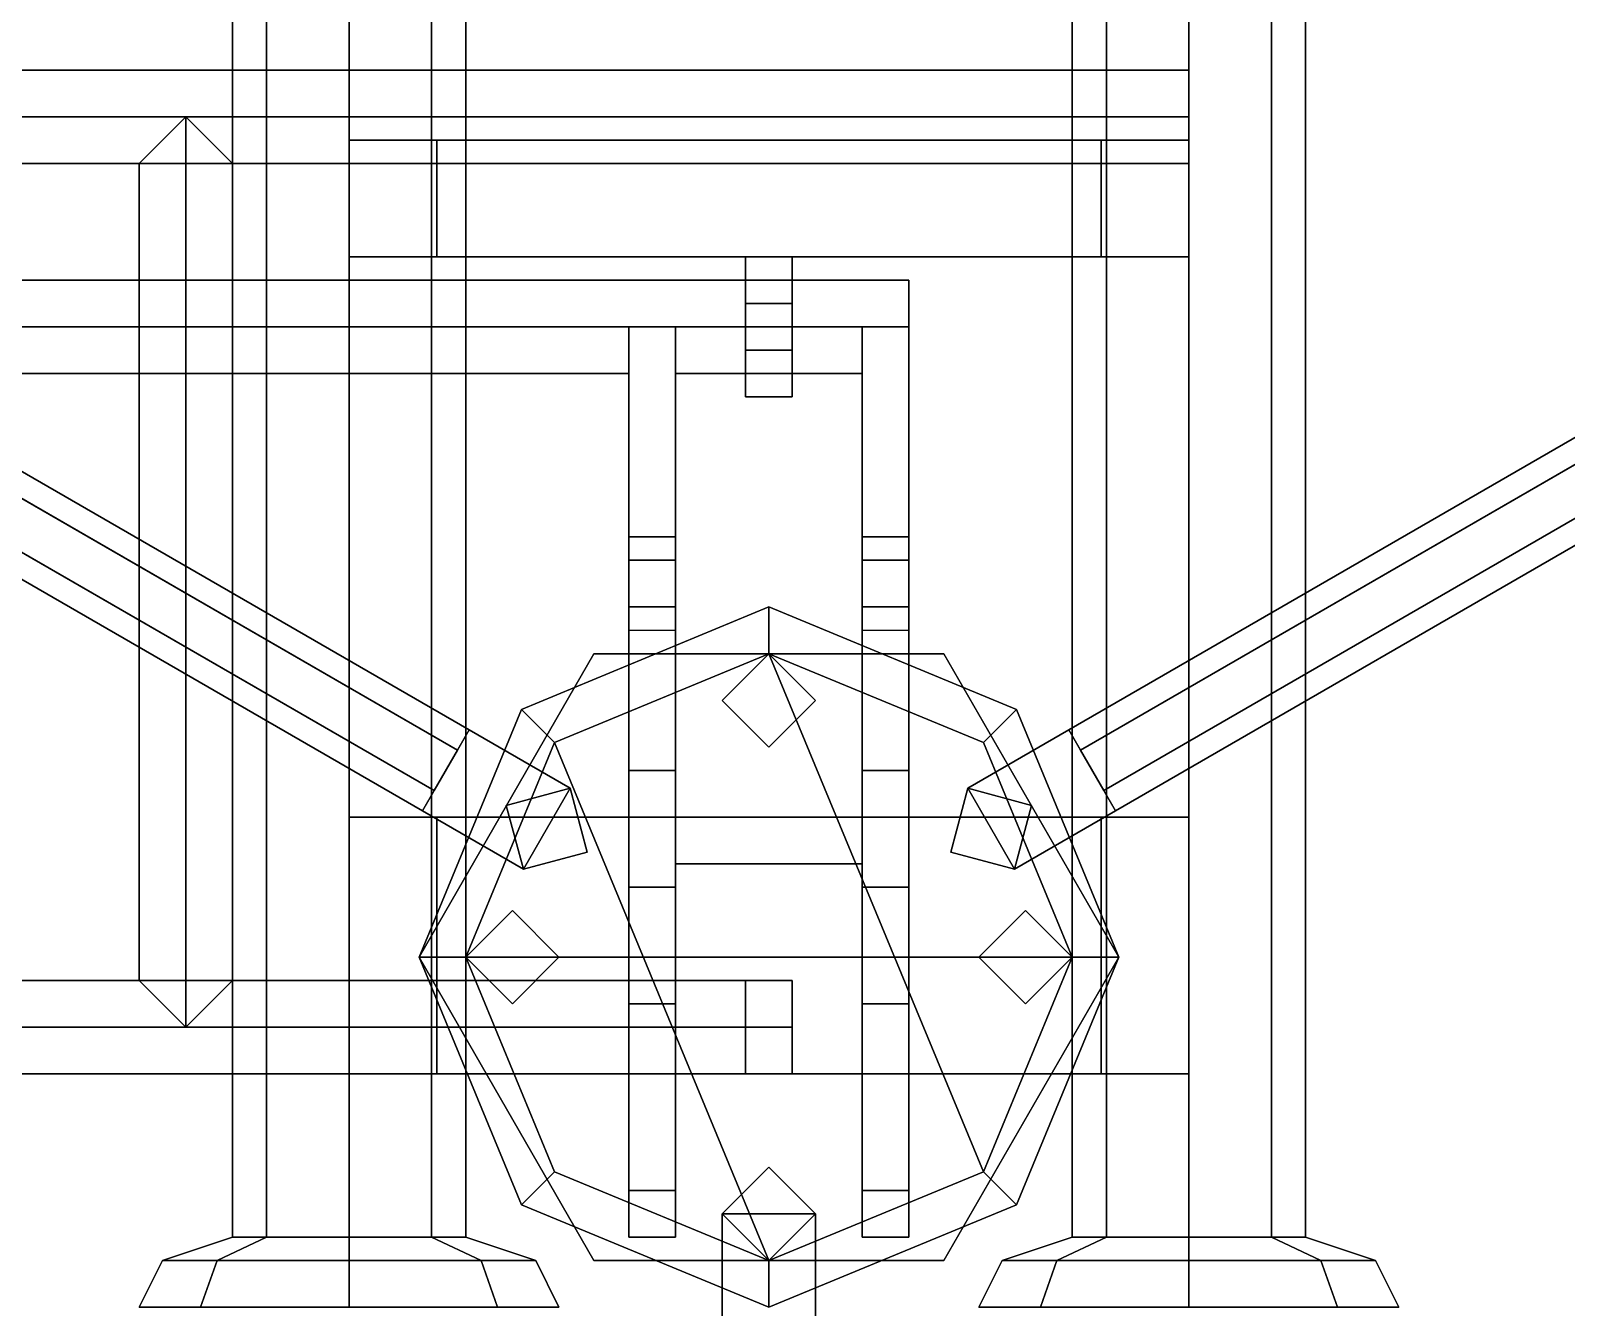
# Model space of a CAD drawing. Header units: millimetres. Extents: x -1.8 to 1.8, y -2.1 to 10.7.
# Drawn here: x -0.316 to 0.342, y -0.15 to 0.397 of the extents above; entities that cross this region are included whole.
import ezdxf

# ---------------------------------------------------------------- set-up
doc = ezdxf.new("R2010")
doc.units = ezdxf.units.MM
for name, color, linetype in [('rocket', 1, 'Continuous'), ('trail', 6, 'Continuous'), ('turret', 2, 'Continuous')]:
    doc.layers.add(name, color=color, linetype=linetype)

msp = doc.modelspace()

# ---------------------------------------------------------------- linework, layer by layer
for points in [[(0, 0.15, 0.32), (-0.10607, 0.10607, 0.32), (-0.10607, 0.10607, 0.35), (0, 0.15, 0.35)], [(0.10607, 0.10607, 0.32), (0, 0.15, 0.32), (0, 0.15, 0.35), (0.10607, 0.10607, 0.35)], [(-0.075, 0.1299, 0.2), (-0.15, 0, 0.2), (-0.15, 0, 0.23), (-0.075, 0.1299, 0.23)], [(-0.075, 0.1299, 0.06), (-0.15, 0, 0.06), (-0.15, 0, 0.09), (-0.075, 0.1299, 0.09)], [(0.075, 0.1299, 0.09), (-0.075, 0.1299, 0.09), (-0.15, 0, 0.09), (0.15, 0, 0.09)], [(0.075, 0.1299, 0.23), (-0.075, 0.1299, 0.23), (-0.15, 0, 0.23), (0.15, 0, 0.23)], [(0.075, 0.1299, 0.2), (-0.075, 0.1299, 0.2), (-0.075, 0.1299, 0.23), (0.075, 0.1299, 0.23)], [(0.075, 0.1299, 0.06), (-0.075, 0.1299, 0.06), (-0.075, 0.1299, 0.09), (0.075, 0.1299, 0.09)], [(0, 0.13, 0.23), (-0.02, 0.11, 0.23), (-0.02, 0.11, 0.32), (0, 0.13, 0.32)], [(0.02, 0.11, 0.23), (0, 0.13, 0.23), (0, 0.13, 0.32), (0.02, 0.11, 0.32)], [(0.15, 0, 0.2), (0.075, 0.1299, 0.2), (0.075, 0.1299, 0.23), (0.15, 0, 0.23)], [(0.15, 0, 0.06), (0.075, 0.1299, 0.06), (0.075, 0.1299, 0.09), (0.15, 0, 0.09)], [(-0.10607, 0.10607, 0.32), (-0.15, 0, 0.32), (-0.15, 0, 0.35), (-0.10607, 0.10607, 0.35)], [(-0.02, 0.11, 0.23), (0, 0.09, 0.23), (0, 0.09, 0.32), (-0.02, 0.11, 0.32)], [(0, 0.09, 0.23), (0.02, 0.11, 0.23), (0.02, 0.11, 0.32), (0, 0.09, 0.32)], [(0.15, 0, 0.32), (0.10607, 0.10607, 0.32), (0.10607, 0.10607, 0.35), (0.15, 0, 0.35)], [(-0.11, 0.02, 0.23), (-0.13, 0, 0.23), (-0.13, 0, 0.32), (-0.11, 0.02, 0.32)], [(-0.09, 0, 0.23), (-0.11, 0.02, 0.23), (-0.11, 0.02, 0.32), (-0.09, 0, 0.32)], [(0.11, 0.02, 0.23), (0.09, 0, 0.23), (0.09, 0, 0.32), (0.11, 0.02, 0.32)], [(0.13, 0, 0.23), (0.11, 0.02, 0.23), (0.11, 0.02, 0.32), (0.13, 0, 0.32)], [(-0.15, 0, 0.32), (-0.10607, -0.10607, 0.32), (-0.10607, -0.10607, 0.35), (-0.15, 0, 0.35)], [(-0.15, 0, 0.2), (-0.075, -0.1299, 0.2), (-0.075, -0.1299, 0.23), (-0.15, 0, 0.23)], [(-0.15, 0, 0.06), (-0.075, -0.1299, 0.06), (-0.075, -0.1299, 0.09), (-0.15, 0, 0.09)], [(0.15, 0, 0.09), (-0.15, 0, 0.09), (-0.075, -0.1299, 0.09), (0.075, -0.1299, 0.09)], [(0.15, 0, 0.23), (-0.15, 0, 0.23), (-0.075, -0.1299, 0.23), (0.075, -0.1299, 0.23)], [(-0.13, 0, 0.23), (-0.11, -0.02, 0.23), (-0.11, -0.02, 0.32), (-0.13, 0, 0.32)], [(-0.11, -0.02, 0.23), (-0.09, 0, 0.23), (-0.09, 0, 0.32), (-0.11, -0.02, 0.32)], [(0.075, -0.1299, 0.2), (0.15, 0, 0.2), (0.15, 0, 0.23), (0.075, -0.1299, 0.23)], [(0.075, -0.1299, 0.06), (0.15, 0, 0.06), (0.15, 0, 0.09), (0.075, -0.1299, 0.09)], [(0.10607, -0.10607, 0.32), (0.15, 0, 0.32), (0.15, 0, 0.35), (0.10607, -0.10607, 0.35)], [(0.09, 0, 0.23), (0.11, -0.02, 0.23), (0.11, -0.02, 0.32), (0.09, 0, 0.32)], [(0.11, -0.02, 0.23), (0.13, 0, 0.23), (0.13, 0, 0.32), (0.11, -0.02, 0.32)], [(0, -0.09, 0.23), (-0.02, -0.11, 0.23), (-0.02, -0.11, 0.32), (0, -0.09, 0.32)], [(0.02, -0.11, 0.23), (0, -0.09, 0.23), (0, -0.09, 0.32), (0.02, -0.11, 0.32)], [(-0.10607, -0.10607, 0.32), (0, -0.15, 0.32), (0, -0.15, 0.35), (-0.10607, -0.10607, 0.35)], [(-0.02, -0.11, 0.23), (0, -0.13, 0.23), (0, -0.13, 0.32), (-0.02, -0.11, 0.32)], [(0, -0.15, 0.32), (0.10607, -0.10607, 0.32), (0.10607, -0.10607, 0.35), (0, -0.15, 0.35)], [(0, -0.13, 0.23), (0.02, -0.11, 0.23), (0.02, -0.11, 0.32), (0, -0.13, 0.32)], [(-0.075, -0.1299, 0.2), (0.075, -0.1299, 0.2), (0.075, -0.1299, 0.23), (-0.075, -0.1299, 0.23)], [(-0.075, -0.1299, 0.06), (0.075, -0.1299, 0.06), (0.075, -0.1299, 0.09), (-0.075, -0.1299, 0.09)]]:
    msp.add_3dface(points)
at = {"layer": 'rocket'}
for points in [[(-0.21536, 0.48, 0.62536), (-0.23, 0.48, 0.59), (-0.23, -0.12, 0.59), (-0.21536, -0.12, 0.62536)], [(-0.23, 0.48, 0.59), (-0.21536, 0.48, 0.55464), (-0.21536, -0.12, 0.55464), (-0.23, -0.12, 0.59)], [(-0.18, 0.48, 0.64), (-0.21536, 0.48, 0.62536), (-0.21536, -0.12, 0.62536), (-0.18, -0.12, 0.64)], [(-0.21536, 0.48, 0.55464), (-0.18, 0.48, 0.54), (-0.18, -0.12, 0.54), (-0.21536, -0.12, 0.55464)], [(-0.14464, 0.48, 0.62536), (-0.18, 0.48, 0.64), (-0.18, -0.12, 0.64), (-0.14464, -0.12, 0.62536)], [(-0.18, 0.48, 0.54), (-0.14464, 0.48, 0.55464), (-0.14464, -0.12, 0.55464), (-0.18, -0.12, 0.54)], [(-0.13, 0.48, 0.59), (-0.14464, 0.48, 0.62536), (-0.14464, -0.12, 0.62536), (-0.13, -0.12, 0.59)], [(-0.14464, 0.48, 0.55464), (-0.13, 0.48, 0.59), (-0.13, -0.12, 0.59), (-0.14464, -0.12, 0.55464)], [(0.14464, 0.48, 0.62536), (0.13, 0.48, 0.59), (0.13, -0.12, 0.59), (0.14464, -0.12, 0.62536)], [(0.13, 0.48, 0.59), (0.14464, 0.48, 0.55464), (0.14464, -0.12, 0.55464), (0.13, -0.12, 0.59)], [(0.18, 0.48, 0.64), (0.14464, 0.48, 0.62536), (0.14464, -0.12, 0.62536), (0.18, -0.12, 0.64)], [(0.14464, 0.48, 0.55464), (0.18, 0.48, 0.54), (0.18, -0.12, 0.54), (0.14464, -0.12, 0.55464)], [(0.21536, 0.48, 0.62536), (0.18, 0.48, 0.64), (0.18, -0.12, 0.64), (0.21536, -0.12, 0.62536)], [(0.18, 0.48, 0.54), (0.21536, 0.48, 0.55464), (0.21536, -0.12, 0.55464), (0.18, -0.12, 0.54)], [(0.23, 0.48, 0.59), (0.21536, 0.48, 0.62536), (0.21536, -0.12, 0.62536), (0.23, -0.12, 0.59)], [(0.21536, 0.48, 0.55464), (0.23, 0.48, 0.59), (0.23, -0.12, 0.59), (0.21536, -0.12, 0.55464)], [(-0.21536, -0.12, 0.62536), (-0.23, -0.12, 0.59), (-0.26, -0.13, 0.59), (-0.23657, -0.13, 0.64657)], [(-0.23, -0.12, 0.59), (-0.21536, -0.12, 0.55464), (-0.23657, -0.13, 0.53343), (-0.26, -0.13, 0.59)], [(-0.21536, -0.12, 0.55464), (-0.18, -0.12, 0.54), (-0.18, -0.13, 0.51), (-0.23657, -0.13, 0.53343)], [(-0.18, -0.12, 0.64), (-0.21536, -0.12, 0.62536), (-0.23657, -0.13, 0.64657), (-0.18, -0.13, 0.67)], [(-0.18, -0.12, 0.54), (-0.14464, -0.12, 0.55464), (-0.12343, -0.13, 0.53343), (-0.18, -0.13, 0.51)], [(-0.14464, -0.12, 0.62536), (-0.18, -0.12, 0.64), (-0.18, -0.13, 0.67), (-0.12343, -0.13, 0.64657)], [(-0.13, -0.12, 0.59), (-0.14464, -0.12, 0.62536), (-0.12343, -0.13, 0.64657), (-0.1, -0.13, 0.59)], [(-0.14464, -0.12, 0.55464), (-0.13, -0.12, 0.59), (-0.1, -0.13, 0.59), (-0.12343, -0.13, 0.53343)], [(0.14464, -0.12, 0.62536), (0.13, -0.12, 0.59), (0.1, -0.13, 0.59), (0.12343, -0.13, 0.64657)], [(0.13, -0.12, 0.59), (0.14464, -0.12, 0.55464), (0.12343, -0.13, 0.53343), (0.1, -0.13, 0.59)], [(0.18, -0.12, 0.64), (0.14464, -0.12, 0.62536), (0.12343, -0.13, 0.64657), (0.18, -0.13, 0.67)], [(0.14464, -0.12, 0.55464), (0.18, -0.12, 0.54), (0.18, -0.13, 0.51), (0.12343, -0.13, 0.53343)], [(0.21536, -0.12, 0.62536), (0.18, -0.12, 0.64), (0.18, -0.13, 0.67), (0.23657, -0.13, 0.64657)], [(0.18, -0.12, 0.54), (0.21536, -0.12, 0.55464), (0.23657, -0.13, 0.53343), (0.18, -0.13, 0.51)], [(0.23, -0.12, 0.59), (0.21536, -0.12, 0.62536), (0.23657, -0.13, 0.64657), (0.26, -0.13, 0.59)], [(0.21536, -0.12, 0.55464), (0.23, -0.12, 0.59), (0.26, -0.13, 0.59), (0.23657, -0.13, 0.53343)], [(-0.23657, -0.13, 0.64657), (-0.26, -0.13, 0.59), (-0.27, -0.15, 0.59), (-0.24364, -0.15, 0.65364)], [(-0.26, -0.13, 0.59), (-0.23657, -0.13, 0.53343), (-0.24364, -0.15, 0.52636), (-0.27, -0.15, 0.59)], [(-0.23657, -0.13, 0.53343), (-0.18, -0.13, 0.51), (-0.18, -0.15, 0.5), (-0.24364, -0.15, 0.52636)], [(-0.18, -0.13, 0.67), (-0.23657, -0.13, 0.64657), (-0.24364, -0.15, 0.65364), (-0.18, -0.15, 0.68)], [(-0.18, -0.13, 0.51), (-0.12343, -0.13, 0.53343), (-0.11636, -0.15, 0.52636), (-0.18, -0.15, 0.5)], [(-0.12343, -0.13, 0.64657), (-0.18, -0.13, 0.67), (-0.18, -0.15, 0.68), (-0.11636, -0.15, 0.65364)], [(-0.1, -0.13, 0.59), (-0.12343, -0.13, 0.64657), (-0.11636, -0.15, 0.65364), (-0.09, -0.15, 0.59)], [(-0.12343, -0.13, 0.53343), (-0.1, -0.13, 0.59), (-0.09, -0.15, 0.59), (-0.11636, -0.15, 0.52636)], [(0.12343, -0.13, 0.64657), (0.1, -0.13, 0.59), (0.09, -0.15, 0.59), (0.11636, -0.15, 0.65364)], [(0.1, -0.13, 0.59), (0.12343, -0.13, 0.53343), (0.11636, -0.15, 0.52636), (0.09, -0.15, 0.59)], [(0.18, -0.13, 0.67), (0.12343, -0.13, 0.64657), (0.11636, -0.15, 0.65364), (0.18, -0.15, 0.68)], [(0.12343, -0.13, 0.53343), (0.18, -0.13, 0.51), (0.18, -0.15, 0.5), (0.11636, -0.15, 0.52636)], [(0.23657, -0.13, 0.64657), (0.18, -0.13, 0.67), (0.18, -0.15, 0.68), (0.24364, -0.15, 0.65364)], [(0.18, -0.13, 0.51), (0.23657, -0.13, 0.53343), (0.24364, -0.15, 0.52636), (0.18, -0.15, 0.5)], [(0.26, -0.13, 0.59), (0.23657, -0.13, 0.64657), (0.24364, -0.15, 0.65364), (0.27, -0.15, 0.59)], [(0.23657, -0.13, 0.53343), (0.26, -0.13, 0.59), (0.27, -0.15, 0.59), (0.24364, -0.15, 0.52636)]]:
    msp.add_3dface(points, dxfattribs=at)
at = {"layer": 'trail'}
for points in [[(-0.12856, 0.09732, 0.2), (-1.77401, 1.04732, 0.07), (-1.79401, 1.01268, 0.07), (-0.14856, 0.06268, 0.2)], [(-0.14856, 0.06268, 0.09), (-1.79401, 1.01268), (-1.77401, 1.04732), (-0.12856, 0.09732, 0.09)], [(-0.13356, 0.08866, 0.19), (-1.77901, 1.03866, 0.06), (-1.77401, 1.04732, 0.06), (-0.12856, 0.09732, 0.19)], [(-0.12856, 0.09732, 0.1), (-1.77401, 1.04732, 0.01), (-1.77901, 1.03866, 0.01), (-0.13356, 0.08866, 0.1)], [(-0.12856, 0.09732, 0.19), (-1.77401, 1.04732, 0.06), (-1.77401, 1.04732, 0.07), (-0.12856, 0.09732, 0.2)], [(-0.12856, 0.09732, 0.09), (-1.77401, 1.04732), (-1.77401, 1.04732, 0.01), (-0.12856, 0.09732, 0.1)], [(0.12856, 0.09732, 0.19), (1.77401, 1.04732, 0.06), (1.77901, 1.03866, 0.06), (0.13356, 0.08866, 0.19)], [(0.14856, 0.06268, 0.2), (1.79401, 1.01268, 0.07), (1.77401, 1.04732, 0.07), (0.12856, 0.09732, 0.2)], [(1.77401, 1.04732, 0.07), (1.77401, 1.04732, 0.06), (0.12856, 0.09732, 0.19), (0.12856, 0.09732, 0.2)], [(0.13356, 0.08866, 0.1), (1.77901, 1.03866, 0.01), (1.77401, 1.04732, 0.01), (0.12856, 0.09732, 0.1)], [(0.12856, 0.09732, 0.09), (1.77401, 1.04732), (1.79401, 1.01268), (0.14856, 0.06268, 0.09)], [(1.77401, 1.04732, 0.01), (1.77401, 1.04732), (0.12856, 0.09732, 0.09), (0.12856, 0.09732, 0.1)], [(-0.14356, 0.07134, 0.18), (-1.78901, 1.02134, 0.05), (-1.77901, 1.03866, 0.05), (-0.13356, 0.08866, 0.18)], [(-0.13356, 0.08866, 0.18), (-1.77901, 1.03866, 0.05), (-1.77901, 1.03866, 0.06), (-0.13356, 0.08866, 0.19)], [(-0.13356, 0.08866, 0.1), (-1.77901, 1.03866, 0.01), (-1.77901, 1.03866, 0.02), (-0.13356, 0.08866, 0.11)], [(0.13356, 0.08866, 0.18), (1.77901, 1.03866, 0.05), (1.78901, 1.02134, 0.05), (0.14356, 0.07134, 0.18)], [(1.77901, 1.03866, 0.06), (1.77901, 1.03866, 0.05), (0.13356, 0.08866, 0.18), (0.13356, 0.08866, 0.19)], [(1.77901, 1.03866, 0.02), (1.77901, 1.03866, 0.01), (0.13356, 0.08866, 0.1), (0.13356, 0.08866, 0.11)], [(-0.14856, 0.06268, 0.19), (-1.79401, 1.01268, 0.06), (-1.78901, 1.02134, 0.06), (-0.14356, 0.07134, 0.19)], [(-0.14356, 0.07134, 0.1), (-1.78901, 1.02134, 0.01), (-1.79401, 1.01268, 0.01), (-0.14856, 0.06268, 0.1)], [(-1.78901, 1.02134, 0.06), (-1.78901, 1.02134, 0.05), (-0.14356, 0.07134, 0.18), (-0.14356, 0.07134, 0.19)], [(-1.78901, 1.02134, 0.02), (-1.78901, 1.02134, 0.01), (-0.14356, 0.07134, 0.1), (-0.14356, 0.07134, 0.11)], [(0.14356, 0.07134, 0.19), (1.78901, 1.02134, 0.06), (1.79401, 1.01268, 0.06), (0.14856, 0.06268, 0.19)], [(0.14356, 0.07134, 0.18), (1.78901, 1.02134, 0.05), (1.78901, 1.02134, 0.06), (0.14356, 0.07134, 0.19)], [(0.14856, 0.06268, 0.1), (1.79401, 1.01268, 0.01), (1.78901, 1.02134, 0.01), (0.14356, 0.07134, 0.1)], [(0.14356, 0.07134, 0.1), (1.78901, 1.02134, 0.01), (1.78901, 1.02134, 0.02), (0.14356, 0.07134, 0.11)], [(-1.79401, 1.01268, 0.07), (-1.79401, 1.01268, 0.06), (-0.14856, 0.06268, 0.19), (-0.14856, 0.06268, 0.2)], [(-1.79401, 1.01268, 0.01), (-1.79401, 1.01268), (-0.14856, 0.06268, 0.09), (-0.14856, 0.06268, 0.1)], [(0.14856, 0.06268, 0.19), (1.79401, 1.01268, 0.06), (1.79401, 1.01268, 0.07), (0.14856, 0.06268, 0.2)], [(0.14856, 0.06268, 0.09), (1.79401, 1.01268), (1.79401, 1.01268, 0.01), (0.14856, 0.06268, 0.1)], [(-0.13356, 0.08866, 0.11), (-0.53194, 0.31866, 0.08821), (-0.54194, 0.30134, 0.08821), (-0.14356, 0.07134, 0.11)], [(0.14356, 0.07134, 0.11), (0.54194, 0.30134, 0.08821), (0.53194, 0.31866, 0.08821), (0.13356, 0.08866, 0.11)], [(-0.08526, 0.07232, 0.11), (-0.12856, 0.09732, 0.11), (-0.14856, 0.06268, 0.11), (-0.10526, 0.03768, 0.11)], [(-0.10526, 0.03768, 0.09), (-0.14856, 0.06268, 0.09), (-0.12856, 0.09732, 0.09), (-0.08526, 0.07232, 0.09)], [(-0.08526, 0.07232, 0.2), (-0.12856, 0.09732, 0.2), (-0.14856, 0.06268, 0.2), (-0.10526, 0.03768, 0.2)], [(-0.10526, 0.03768, 0.18), (-0.14856, 0.06268, 0.18), (-0.12856, 0.09732, 0.18), (-0.08526, 0.07232, 0.18)], [(-0.12856, 0.09732, 0.11), (-0.12856, 0.09732, 0.1), (-0.13356, 0.08866, 0.1), (-0.13356, 0.08866, 0.11)], [(-0.12856, 0.09732, 0.19), (-0.12856, 0.09732, 0.18), (-0.13356, 0.08866, 0.18), (-0.13356, 0.08866, 0.19)], [(-0.08526, 0.07232, 0.09), (-0.12856, 0.09732, 0.09), (-0.12856, 0.09732, 0.11), (-0.08526, 0.07232, 0.11)], [(-0.08526, 0.07232, 0.18), (-0.12856, 0.09732, 0.18), (-0.12856, 0.09732, 0.2), (-0.08526, 0.07232, 0.2)], [(0.10526, 0.03768, 0.11), (0.14856, 0.06268, 0.11), (0.12856, 0.09732, 0.11), (0.08526, 0.07232, 0.11)], [(0.08526, 0.07232, 0.09), (0.12856, 0.09732, 0.09), (0.14856, 0.06268, 0.09), (0.10526, 0.03768, 0.09)], [(0.12856, 0.09732, 0.11), (0.12856, 0.09732, 0.09), (0.08526, 0.07232, 0.09), (0.08526, 0.07232, 0.11)], [(0.10526, 0.03768, 0.2), (0.14856, 0.06268, 0.2), (0.12856, 0.09732, 0.2), (0.08526, 0.07232, 0.2)], [(0.08526, 0.07232, 0.18), (0.12856, 0.09732, 0.18), (0.14856, 0.06268, 0.18), (0.10526, 0.03768, 0.18)], [(0.12856, 0.09732, 0.2), (0.12856, 0.09732, 0.18), (0.08526, 0.07232, 0.18), (0.08526, 0.07232, 0.2)], [(0.13356, 0.08866, 0.11), (0.13356, 0.08866, 0.1), (0.12856, 0.09732, 0.1), (0.12856, 0.09732, 0.11)], [(0.13356, 0.08866, 0.19), (0.13356, 0.08866, 0.18), (0.12856, 0.09732, 0.18), (0.12856, 0.09732, 0.19)], [(-0.14356, 0.07134, 0.11), (-0.14356, 0.07134, 0.1), (-0.14856, 0.06268, 0.1), (-0.14856, 0.06268, 0.11)], [(-0.14356, 0.07134, 0.19), (-0.14356, 0.07134, 0.18), (-0.14856, 0.06268, 0.18), (-0.14856, 0.06268, 0.19)], [(-0.08526, 0.07232, 0.11), (-0.11258, 0.065, 0.11), (-0.11258, 0.065, 0.18), (-0.08526, 0.07232, 0.18)], [(-0.07794, 0.045, 0.09), (-0.08526, 0.07232, 0.09), (-0.08526, 0.07232, 0.2), (-0.07794, 0.045, 0.2)], [(0.08526, 0.07232, 0.09), (0.07794, 0.045, 0.09), (0.07794, 0.045, 0.2), (0.08526, 0.07232, 0.2)], [(0.11258, 0.065, 0.11), (0.08526, 0.07232, 0.11), (0.08526, 0.07232, 0.18), (0.11258, 0.065, 0.18)], [(0.14856, 0.06268, 0.11), (0.14856, 0.06268, 0.1), (0.14356, 0.07134, 0.1), (0.14356, 0.07134, 0.11)], [(0.14856, 0.06268, 0.19), (0.14856, 0.06268, 0.18), (0.14356, 0.07134, 0.18), (0.14356, 0.07134, 0.19)], [(-0.14856, 0.06268, 0.11), (-0.14856, 0.06268, 0.09), (-0.10526, 0.03768, 0.09), (-0.10526, 0.03768, 0.11)], [(-0.14856, 0.06268, 0.2), (-0.14856, 0.06268, 0.18), (-0.10526, 0.03768, 0.18), (-0.10526, 0.03768, 0.2)], [(-0.11258, 0.065, 0.11), (-0.10526, 0.03768, 0.11), (-0.10526, 0.03768, 0.18), (-0.11258, 0.065, 0.18)], [(0.10526, 0.03768, 0.11), (0.11258, 0.065, 0.11), (0.11258, 0.065, 0.18), (0.10526, 0.03768, 0.18)], [(0.10526, 0.03768, 0.09), (0.14856, 0.06268, 0.09), (0.14856, 0.06268, 0.11), (0.10526, 0.03768, 0.11)], [(0.10526, 0.03768, 0.18), (0.14856, 0.06268, 0.18), (0.14856, 0.06268, 0.2), (0.10526, 0.03768, 0.2)], [(-0.10526, 0.03768, 0.09), (-0.07794, 0.045, 0.09), (-0.07794, 0.045, 0.2), (-0.10526, 0.03768, 0.2)], [(0.07794, 0.045, 0.09), (0.10526, 0.03768, 0.09), (0.10526, 0.03768, 0.2), (0.07794, 0.045, 0.2)], [(0, -0.09, 0.09), (-0.02, -0.11, 0.09), (-0.02, -0.11, 0.2), (0, -0.09, 0.2)], [(0.02, -0.11, 0.09), (0, -0.09, 0.09), (0, -0.09, 0.2), (0.02, -0.11, 0.2)], [(-0.02, -0.11, 0.11), (0, -0.13, 0.11), (0, -0.13, 0.18), (-0.02, -0.11, 0.18)], [(-0.02, -0.11, 0.18), (-0.02, -0.16, 0.18), (-0.02, -0.16, 0.2), (-0.02, -0.11, 0.2)], [(0.02, -0.11, 0.18), (0.02, -0.16, 0.18), (-0.02, -0.16, 0.18), (-0.02, -0.11, 0.18)], [(-0.02, -0.11, 0.2), (-0.02, -0.16, 0.2), (0.02, -0.16, 0.2), (0.02, -0.11, 0.2)], [(-0.02, -0.11, 0.09), (-0.02, -0.16, 0.09), (-0.02, -0.16, 0.11), (-0.02, -0.11, 0.11)], [(0.02, -0.11, 0.09), (0.02, -0.16, 0.09), (-0.02, -0.16, 0.09), (-0.02, -0.11, 0.09)], [(-0.02, -0.11, 0.11), (-0.02, -0.16, 0.11), (0.02, -0.16, 0.11), (0.02, -0.11, 0.11)], [(0, -0.13, 0.11), (0.02, -0.11, 0.11), (0.02, -0.11, 0.18), (0, -0.13, 0.18)], [(0.02, -0.16, 0.2), (0.02, -0.16, 0.18), (0.02, -0.11, 0.18), (0.02, -0.11, 0.2)], [(0.02, -0.16, 0.11), (0.02, -0.16, 0.09), (0.02, -0.11, 0.09), (0.02, -0.11, 0.11)]]:
    msp.add_3dface(points, dxfattribs=at)
at = {"layer": 'turret'}
for points in [[(0.18, 0.36, 0.72), (0.18, 0.38, 0.7), (-0.78, 0.38, 0.7), (-0.78, 0.36, 0.72)], [(0.18, 0.38, 0.7), (0.18, 0.36, 0.68), (-0.78, 0.36, 0.68), (-0.78, 0.38, 0.7)], [(0.18, 0.34, 0.7), (0.18, 0.36, 0.68), (0.18, 0.38, 0.7), (0.18, 0.36, 0.72)], [(0.18, 0.34, 0.7), (0.18, 0.36, 0.72), (-0.78, 0.36, 0.72), (-0.78, 0.34, 0.7)], [(0.18, 0.36, 0.68), (0.18, 0.34, 0.7), (-0.78, 0.34, 0.7), (-0.78, 0.36, 0.68)], [(-0.25, 0.36, 0.72), (-0.27, 0.34, 0.7), (-0.27, -0.01, 0.7), (-0.25, -0.03, 0.72)], [(-0.27, 0.34, 0.7), (-0.25, 0.36, 0.68), (-0.25, -0.03, 0.68), (-0.27, -0.01, 0.7)], [(-0.23, 0.34, 0.7), (-0.25, 0.36, 0.72), (-0.25, -0.03, 0.72), (-0.23, -0.01, 0.7)], [(-0.25, 0.36, 0.68), (-0.23, 0.34, 0.7), (-0.23, -0.01, 0.7), (-0.25, -0.03, 0.68)], [(0.18, 0.35, 0.64), (0.14464, 0.35, 0.62536), (-0.14464, 0.35, 0.62536), (-0.18, 0.35, 0.64)], [(0.18, 0.3, 0.64), (0.18, 0.35, 0.64), (-0.18, 0.35, 0.64), (-0.18, 0.3, 0.64)], [(-0.18, 0.35, 0.64), (-0.14464, 0.35, 0.62536), (-0.14464, 0.3, 0.62536), (-0.18, 0.3, 0.64)], [(0.14464, 0.35, 0.62536), (0.13, 0.35, 0.59), (-0.13, 0.35, 0.59), (-0.14464, 0.35, 0.62536)], [(-0.14464, 0.35, 0.62536), (-0.13, 0.35, 0.59), (-0.13, 0.3, 0.59), (-0.14464, 0.3, 0.62536)], [(0.13, 0.35, 0.59), (0.14243, 0.35, 0.56), (-0.14243, 0.35, 0.56), (-0.13, 0.35, 0.59)], [(0.14243, 0.35, 0.56), (0.14243, 0.3, 0.56), (-0.14243, 0.3, 0.56), (-0.14243, 0.35, 0.56)], [(-0.13, 0.35, 0.59), (-0.14243, 0.35, 0.56), (-0.14243, 0.3, 0.56), (-0.13, 0.3, 0.59)], [(0.13, 0.3, 0.59), (0.14243, 0.3, 0.56), (0.14243, 0.35, 0.56), (0.13, 0.35, 0.59)], [(0.14464, 0.3, 0.62536), (0.13, 0.3, 0.59), (0.13, 0.35, 0.59), (0.14464, 0.35, 0.62536)], [(0.18, 0.3, 0.64), (0.14464, 0.3, 0.62536), (0.14464, 0.35, 0.62536), (0.18, 0.35, 0.64)], [(0.14464, 0.3, 0.62536), (0.18, 0.3, 0.64), (-0.18, 0.3, 0.64), (-0.14464, 0.3, 0.62536)], [(0.13, 0.3, 0.59), (0.14464, 0.3, 0.62536), (-0.14464, 0.3, 0.62536), (-0.13, 0.3, 0.59)], [(0.14243, 0.3, 0.56), (0.13, 0.3, 0.59), (-0.13, 0.3, 0.59), (-0.14243, 0.3, 0.56)], [(0.01, 0.3, 0.59), (0.01, 0.29, 0.46), (-0.01, 0.29, 0.46), (-0.01, 0.3, 0.59)], [(-0.01, 0.29, 0.46), (-0.01, 0.25, 0.46), (-0.01, 0.26, 0.59), (-0.01, 0.3, 0.59)], [(-0.01, 0.3, 0.59), (-0.01, 0.26, 0.59), (0.01, 0.26, 0.59), (0.01, 0.3, 0.59)], [(-0.01, 0.3, 0.59), (-0.01, 0.26, 0.59), (-0.01, 0.26, 0.64), (-0.01, 0.3, 0.64)], [(0.01, 0.3, 0.59), (0.01, 0.26, 0.59), (-0.01, 0.26, 0.59), (-0.01, 0.3, 0.59)], [(-0.01, 0.3, 0.64), (-0.01, 0.26, 0.64), (0.01, 0.26, 0.64), (0.01, 0.3, 0.64)], [(0.01, 0.26, 0.59), (0.01, 0.25, 0.46), (0.01, 0.29, 0.46), (0.01, 0.3, 0.59)], [(0.01, 0.26, 0.64), (0.01, 0.26, 0.59), (0.01, 0.3, 0.59), (0.01, 0.3, 0.64)], [(0.06, 0.27, 0.38), (0.06, 0.29, 0.36), (-0.5, 0.29, 0.36), (-0.5, 0.27, 0.38)], [(0.06, 0.29, 0.36), (0.06, 0.27, 0.34), (-0.5, 0.27, 0.34), (-0.5, 0.29, 0.36)], [(0.01, 0.29, 0.46), (0.01, 0.29, 0.36), (-0.01, 0.29, 0.36), (-0.01, 0.29, 0.46)], [(-0.01, 0.29, 0.36), (-0.01, 0.25, 0.36), (-0.01, 0.25, 0.46), (-0.01, 0.29, 0.46)], [(0.01, 0.29, 0.36), (0.01, 0.28, 0.32), (-0.01, 0.28, 0.32), (-0.01, 0.29, 0.36)], [(-0.01, 0.28, 0.32), (-0.01, 0.24, 0.32), (-0.01, 0.25, 0.36), (-0.01, 0.29, 0.36)], [(0.01, 0.25, 0.46), (0.01, 0.25, 0.36), (0.01, 0.29, 0.36), (0.01, 0.29, 0.46)], [(0.01, 0.25, 0.36), (0.01, 0.24, 0.32), (0.01, 0.28, 0.32), (0.01, 0.29, 0.36)], [(0.06, 0.27, 0.38), (0.06, 0.27, 0.34), (0.06, 0.29, 0.36)], [(0.01, 0.28, 0.32), (0.01, 0.24, 0.32), (-0.01, 0.24, 0.32), (-0.01, 0.28, 0.32)], [(-0.06, 0.25, 0.36), (-0.06, 0.27, 0.38), (-0.5, 0.27, 0.38), (-0.5, 0.25, 0.36)], [(-0.06, 0.27, 0.34), (-0.06, 0.25, 0.36), (-0.5, 0.25, 0.36), (-0.5, 0.27, 0.34)], [(-0.06, 0.27, 0.38), (-0.06, 0.18, 0.45), (-0.04, 0.18, 0.45), (-0.04, 0.27, 0.38)], [(-0.06, 0.27, 0.34), (-0.06, 0.17, 0.4), (-0.06, 0.18, 0.45), (-0.06, 0.27, 0.38)], [(-0.04, 0.27, 0.34), (-0.04, 0.17, 0.4), (-0.06, 0.17, 0.4), (-0.06, 0.27, 0.34)], [(-0.04, 0.18, 0.45), (-0.04, 0.17, 0.4), (-0.04, 0.27, 0.34), (-0.04, 0.27, 0.38)], [(0.04, 0.27, 0.34), (0.04, 0.25, 0.36), (-0.04, 0.25, 0.36), (-0.04, 0.27, 0.34)], [(0.04, 0.25, 0.36), (0.04, 0.27, 0.38), (-0.04, 0.27, 0.38), (-0.04, 0.25, 0.36)], [(0.04, 0.27, 0.34), (0.04, 0.17, 0.4), (0.04, 0.18, 0.45), (0.04, 0.27, 0.38)], [(0.06, 0.27, 0.34), (0.06, 0.17, 0.4), (0.04, 0.17, 0.4), (0.04, 0.27, 0.34)], [(0.04, 0.27, 0.38), (0.04, 0.18, 0.45), (0.06, 0.18, 0.45), (0.06, 0.27, 0.38)], [(0.06, 0.18, 0.45), (0.06, 0.17, 0.4), (0.06, 0.27, 0.34), (0.06, 0.27, 0.38)], [(-0.01, 0.26, 0.59), (-0.01, 0.25, 0.46), (0.01, 0.25, 0.46), (0.01, 0.26, 0.59)], [(-0.01, 0.26, 0.64), (-0.01, 0.26, 0.59), (0.01, 0.26, 0.59), (0.01, 0.26, 0.64)], [(-0.01, 0.25, 0.46), (-0.01, 0.25, 0.36), (0.01, 0.25, 0.36), (0.01, 0.25, 0.46)], [(-0.01, 0.25, 0.36), (-0.01, 0.24, 0.32), (0.01, 0.24, 0.32), (0.01, 0.25, 0.36)], [(-0.06, 0.17, 0.4), (-0.06, 0.17, 0.4), (-0.06, 0.15, 0.46), (-0.06, 0.18, 0.45)], [(-0.06, 0.18, 0.45), (-0.06, 0.15, 0.46), (-0.04, 0.15, 0.46), (-0.04, 0.18, 0.45)], [(-0.04, 0.15, 0.46), (-0.04, 0.17, 0.4), (-0.04, 0.17, 0.4), (-0.04, 0.18, 0.45)], [(0.04, 0.18, 0.45), (0.04, 0.15, 0.46), (0.06, 0.15, 0.46), (0.06, 0.18, 0.45)], [(0.04, 0.17, 0.4), (0.04, 0.17, 0.4), (0.04, 0.15, 0.46), (0.04, 0.18, 0.45)], [(0.06, 0.15, 0.46), (0.06, 0.17, 0.4), (0.06, 0.17, 0.4), (0.06, 0.18, 0.45)], [(-0.04, 0.17, 0.4), (-0.04, 0.14, 0.4), (-0.06, 0.14, 0.4), (-0.06, 0.17, 0.4)], [(-0.06, 0.17, 0.4), (-0.06, 0.14, 0.4), (-0.06, 0.08, 0.46), (-0.06, 0.15, 0.46)], [(-0.04, 0.08, 0.46), (-0.04, 0.14, 0.4), (-0.04, 0.17, 0.4), (-0.04, 0.15, 0.46)], [(0.06, 0.17, 0.4), (0.06, 0.14, 0.4), (0.04, 0.14, 0.4), (0.04, 0.17, 0.4)], [(0.04, 0.17, 0.4), (0.04, 0.14, 0.4), (0.04, 0.08, 0.46), (0.04, 0.15, 0.46)], [(0.06, 0.08, 0.46), (0.06, 0.14, 0.4), (0.06, 0.17, 0.4), (0.06, 0.15, 0.46)], [(0, 0.15, 0.38), (-0.10607, 0.10607, 0.38), (-0.09192, 0.09192, 0.39), (0, 0.13, 0.39)], [(0, 0.15, 0.35), (-0.10607, 0.10607, 0.35), (-0.10607, 0.10607, 0.38), (0, 0.15, 0.38)], [(-0.06, 0.15, 0.46), (-0.06, 0.08, 0.46), (-0.04, 0.08, 0.46), (-0.04, 0.15, 0.46)], [(0.10607, 0.10607, 0.38), (0, 0.15, 0.38), (0, 0.13, 0.39), (0.09192, 0.09192, 0.39)], [(0.10607, 0.10607, 0.35), (0, 0.15, 0.35), (0, 0.15, 0.38), (0.10607, 0.10607, 0.38)], [(0.04, 0.15, 0.46), (0.04, 0.08, 0.46), (0.06, 0.08, 0.46), (0.06, 0.15, 0.46)], [(-0.06, 0.14, 0.4), (-0.06, -0.1, 0.42), (-0.06, 0.03, 0.5), (-0.06, 0.08, 0.46)], [(-0.06, 0.13, 0.4), (-0.06, -0.12, 0.41), (-0.06, -0.1, 0.42), (-0.06, 0.14, 0.4)], [(-0.04, 0.03, 0.5), (-0.04, -0.1, 0.42), (-0.04, 0.14, 0.4), (-0.04, 0.08, 0.46)], [(-0.04, -0.1, 0.42), (-0.04, -0.12, 0.41), (-0.04, 0.13, 0.4), (-0.04, 0.14, 0.4)], [(0.04, 0.13, 0.4), (0.04, -0.12, 0.41), (0.04, -0.1, 0.42), (0.04, 0.14, 0.4)], [(0.04, 0.14, 0.4), (0.04, -0.1, 0.42), (0.04, 0.03, 0.5), (0.04, 0.08, 0.46)], [(0.06, -0.1, 0.42), (0.06, -0.12, 0.41), (0.06, 0.13, 0.4), (0.06, 0.14, 0.4)], [(0.06, 0.03, 0.5), (0.06, -0.1, 0.42), (0.06, 0.14, 0.4), (0.06, 0.08, 0.46)], [(0.09192, -0.09192, 0.39), (0, 0.13, 0.39), (-0.09192, 0.09192, 0.39), (0, -0.13, 0.39)], [(-0.06, 0.13, 0.39), (-0.06, -0.12, 0.39), (-0.06, -0.12, 0.41), (-0.06, 0.13, 0.4)], [(-0.04, 0.13, 0.4), (-0.04, 0.13, 0.39), (-0.06, 0.13, 0.39), (-0.06, 0.13, 0.4)], [(-0.04, -0.12, 0.41), (-0.04, -0.12, 0.39), (-0.04, 0.13, 0.39), (-0.04, 0.13, 0.4)], [(0.13, 0, 0.39), (0.09192, 0.09192, 0.39), (0, 0.13, 0.39), (0.09192, -0.09192, 0.39)], [(0.04, 0.13, 0.39), (0.04, -0.12, 0.39), (0.04, -0.12, 0.41), (0.04, 0.13, 0.4)], [(0.06, 0.13, 0.4), (0.06, 0.13, 0.39), (0.04, 0.13, 0.39), (0.04, 0.13, 0.4)], [(0.06, -0.12, 0.41), (0.06, -0.12, 0.39), (0.06, 0.13, 0.39), (0.06, 0.13, 0.4)], [(-0.10607, 0.10607, 0.38), (-0.15, 0, 0.38), (-0.13, 0, 0.39), (-0.09192, 0.09192, 0.39)], [(-0.10607, 0.10607, 0.35), (-0.15, 0, 0.35), (-0.15, 0, 0.38), (-0.10607, 0.10607, 0.38)], [(0.15, 0, 0.38), (0.10607, 0.10607, 0.38), (0.09192, 0.09192, 0.39), (0.13, 0, 0.39)], [(0.15, 0, 0.35), (0.10607, 0.10607, 0.35), (0.10607, 0.10607, 0.38), (0.15, 0, 0.38)], [(0, -0.13, 0.39), (-0.09192, 0.09192, 0.39), (-0.13, 0, 0.39), (-0.09192, -0.09192, 0.39)], [(-0.06, 0.08, 0.46), (-0.06, 0.03, 0.5), (-0.04, 0.03, 0.5), (-0.04, 0.08, 0.46)], [(0.04, 0.08, 0.46), (0.04, 0.03, 0.5), (0.06, 0.03, 0.5), (0.06, 0.08, 0.46)], [(-0.18, 0.06, 0.64), (-0.14464, 0.06, 0.62536), (-0.14464, -0.05, 0.62536), (-0.18, -0.05, 0.64)], [(0.18, -0.05, 0.64), (0.18, 0.06, 0.64), (-0.18, 0.06, 0.64), (-0.18, -0.05, 0.64)], [(0.18, 0.06, 0.64), (0.14464, 0.06, 0.62536), (-0.14464, 0.06, 0.62536), (-0.18, 0.06, 0.64)], [(-0.14464, 0.06, 0.62536), (-0.13, 0.06, 0.59), (-0.13, -0.05, 0.59), (-0.14464, -0.05, 0.62536)], [(0.14464, 0.06, 0.62536), (0.13, 0.06, 0.59), (-0.13, 0.06, 0.59), (-0.14464, 0.06, 0.62536)], [(-0.13, 0.06, 0.59), (-0.14243, 0.06, 0.56), (-0.14243, -0.05, 0.56), (-0.13, -0.05, 0.59)], [(0.14243, 0.06, 0.56), (0.14243, -0.05, 0.56), (-0.14243, -0.05, 0.56), (-0.14243, 0.06, 0.56)], [(0.13, 0.06, 0.59), (0.14243, 0.06, 0.56), (-0.14243, 0.06, 0.56), (-0.13, 0.06, 0.59)], [(0.13, -0.05, 0.59), (0.14243, -0.05, 0.56), (0.14243, 0.06, 0.56), (0.13, 0.06, 0.59)], [(0.14464, -0.05, 0.62536), (0.13, -0.05, 0.59), (0.13, 0.06, 0.59), (0.14464, 0.06, 0.62536)], [(0.18, -0.05, 0.64), (0.14464, -0.05, 0.62536), (0.14464, 0.06, 0.62536), (0.18, 0.06, 0.64)], [(-0.04, 0.04, 0.46), (-0.04, -0.05, 0.46), (-0.04, -0.05, 0.56), (-0.04, 0.04, 0.56)], [(0.04, 0.04, 0.56), (0.04, 0.04, 0.46), (-0.04, 0.04, 0.46), (-0.04, 0.04, 0.56)], [(0.04, 0.04, 0.46), (0.04, -0.05, 0.46), (-0.04, -0.05, 0.46), (-0.04, 0.04, 0.46)], [(0.04, -0.05, 0.56), (0.04, -0.05, 0.46), (0.04, 0.04, 0.46), (0.04, 0.04, 0.56)], [(-0.04, 0, 0.52), (-0.04, 0.03, 0.5), (-0.06, 0.03, 0.5), (-0.06, 0, 0.52)], [(-0.06, 0.03, 0.5), (-0.06, -0.1, 0.42), (-0.06, -0.02, 0.51), (-0.06, 0, 0.52)], [(-0.04, -0.02, 0.51), (-0.04, -0.1, 0.42), (-0.04, 0.03, 0.5), (-0.04, 0, 0.52)], [(0.06, 0, 0.52), (0.06, 0.03, 0.5), (0.04, 0.03, 0.5), (0.04, 0, 0.52)], [(0.04, 0.03, 0.5), (0.04, -0.1, 0.42), (0.04, -0.02, 0.51), (0.04, 0, 0.52)], [(0.06, -0.02, 0.51), (0.06, -0.1, 0.42), (0.06, 0.03, 0.5), (0.06, 0, 0.52)], [(-0.15, 0, 0.38), (-0.10607, -0.10607, 0.38), (-0.09192, -0.09192, 0.39), (-0.13, 0, 0.39)], [(-0.15, 0, 0.35), (-0.10607, -0.10607, 0.35), (-0.10607, -0.10607, 0.38), (-0.15, 0, 0.38)], [(-0.06, 0, 0.52), (-0.06, -0.02, 0.51), (-0.04, -0.02, 0.51), (-0.04, 0, 0.52)], [(0.04, 0, 0.52), (0.04, -0.02, 0.51), (0.06, -0.02, 0.51), (0.06, 0, 0.52)], [(0.10607, -0.10607, 0.38), (0.15, 0, 0.38), (0.13, 0, 0.39), (0.09192, -0.09192, 0.39)], [(0.10607, -0.10607, 0.35), (0.15, 0, 0.35), (0.15, 0, 0.38), (0.10607, -0.10607, 0.38)], [(0.01, -0.03, 0.72), (0.01, -0.01, 0.7), (-0.61, -0.01, 0.7), (-0.63, -0.03, 0.72)], [(-0.01, -0.01, 0.7), (-0.01, -0.03, 0.68), (-0.63, -0.03, 0.68), (-0.61, -0.01, 0.7)], [(-0.01, -0.01, 0.65), (-0.01, -0.05, 0.65), (-0.01, -0.03, 0.68), (-0.01, -0.01, 0.7)], [(0.01, -0.01, 0.7), (0.01, -0.01, 0.65), (-0.01, -0.01, 0.65), (-0.01, -0.01, 0.7)], [(0.01, -0.05, 0.7), (0.01, -0.05, 0.65), (0.01, -0.01, 0.65), (0.01, -0.01, 0.7)], [(0.01, -0.03, 0.72), (0.01, -0.05, 0.7), (0.01, -0.01, 0.7), (0.01, -0.03, 0.72)], [(-0.06, -0.02, 0.51), (-0.06, -0.1, 0.42), (-0.04, -0.1, 0.42), (-0.04, -0.02, 0.51)], [(0.04, -0.02, 0.51), (0.04, -0.1, 0.42), (0.06, -0.1, 0.42), (0.06, -0.02, 0.51)], [(0.01, -0.05, 0.7), (0.01, -0.03, 0.72), (-0.63, -0.03, 0.72), (-0.65, -0.05, 0.7)], [(-0.01, -0.03, 0.68), (-0.01, -0.05, 0.7), (-0.65, -0.05, 0.7), (-0.63, -0.03, 0.68)], [(-0.01, -0.05, 0.65), (-0.01, -0.05, 0.65), (-0.01, -0.05, 0.7), (-0.01, -0.03, 0.68)], [(0.14464, -0.05, 0.62536), (0.18, -0.05, 0.64), (-0.18, -0.05, 0.64), (-0.14464, -0.05, 0.62536)], [(0.13, -0.05, 0.59), (0.14464, -0.05, 0.62536), (-0.14464, -0.05, 0.62536), (-0.13, -0.05, 0.59)], [(0.14243, -0.05, 0.56), (0.13, -0.05, 0.59), (-0.13, -0.05, 0.59), (-0.14243, -0.05, 0.56)], [(-0.04, -0.05, 0.56), (-0.04, -0.05, 0.46), (0.04, -0.05, 0.46), (0.04, -0.05, 0.56)], [(-0.01, -0.05, 0.7), (-0.01, -0.05, 0.65), (0.01, -0.05, 0.65), (0.01, -0.05, 0.7)], [(-0.10607, -0.10607, 0.38), (0, -0.15, 0.38), (0, -0.13, 0.39), (-0.09192, -0.09192, 0.39)], [(0, -0.15, 0.38), (0.10607, -0.10607, 0.38), (0.09192, -0.09192, 0.39), (0, -0.13, 0.39)], [(-0.06, -0.1, 0.42), (-0.06, -0.12, 0.41), (-0.04, -0.12, 0.41), (-0.04, -0.1, 0.42)], [(0.04, -0.1, 0.42), (0.04, -0.12, 0.41), (0.06, -0.12, 0.41), (0.06, -0.1, 0.42)], [(-0.10607, -0.10607, 0.35), (0, -0.15, 0.35), (0, -0.15, 0.38), (-0.10607, -0.10607, 0.38)], [(0, -0.15, 0.35), (0.10607, -0.10607, 0.35), (0.10607, -0.10607, 0.38), (0, -0.15, 0.38)], [(-0.06, -0.12, 0.41), (-0.06, -0.12, 0.39), (-0.04, -0.12, 0.39), (-0.04, -0.12, 0.41)], [(0.04, -0.12, 0.41), (0.04, -0.12, 0.39), (0.06, -0.12, 0.39), (0.06, -0.12, 0.41)]]:
    msp.add_3dface(points, dxfattribs=at)

doc.saveas('drawing.dxf')
